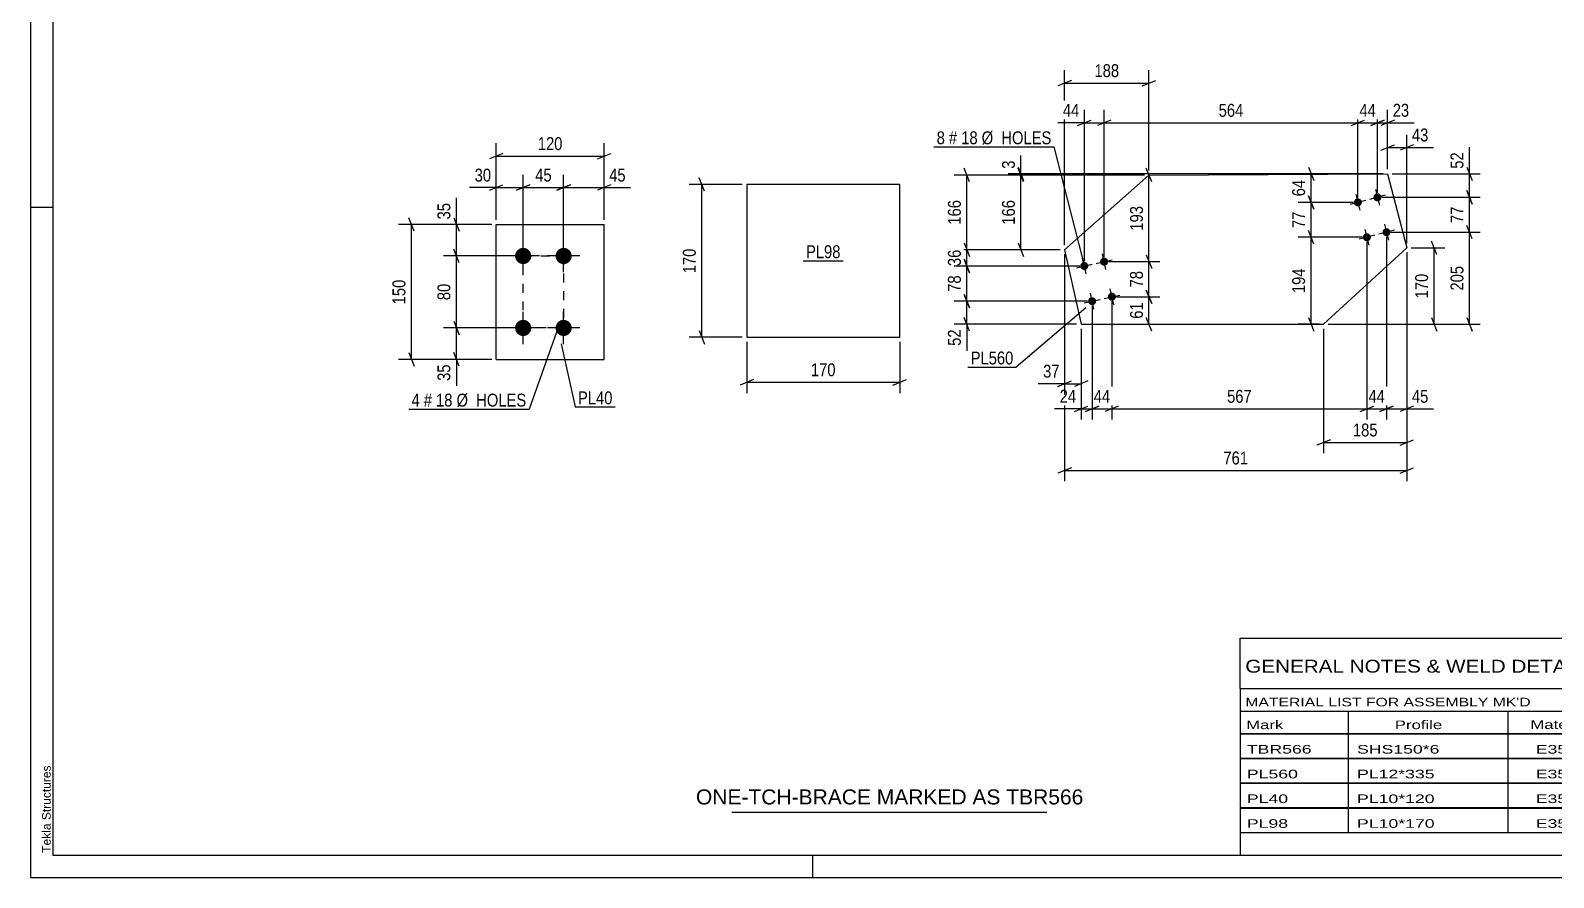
# Model space of a CAD drawing. Header units: millimetres. Extents: x 0 to 594, y 0 to 420.
# Drawn here: x 0 to 338.7, y 0 to 188.4 of the extents above; entities that cross this region are included whole.
import ezdxf

# ---------------------------------------------------------------- set-up
doc = ezdxf.new("R2010")
doc.units = ezdxf.units.MM
doc.linetypes.add('DXK_LINE_DOT2', pattern=[3.9198, 1.9599, -1.9599])
doc.styles.add('Arial', font='ARIAL.TTF', dxfattribs={"height": 0.2})
doc.styles.add('Arial Narrow', font='ARIALN.TTF', dxfattribs={"height": 0.2})

# ---------------------------------------------------------------- blocks, each defined once
blk = doc.blocks.new('Unknown-582663971-1129')
at = {"color": 5, "linetype": 'Continuous'}
for p, q in [((0, 420), (0, 0)), ((5, 415), (5, 5)), ((5, 149), (0, 149)), ((5, 5), (589, 5)), ((174, 0), (174, 5)), ((0, 0), (594, 0))]:
    blk.add_line(p, q, dxfattribs=at)
at = {"color": 174, "linetype": 'Continuous', "style": 'Arial'}
blk.add_text('Tekla Structures', height=1.9102, rotation=90, dxfattribs=at).set_placement((4.5, 5.5))
blk = doc.blocks.new('Part-582663971-4035 - 4034')
at = {"color": 2, "linetype": 'Continuous'}
for p, q in [((248.73, 156.21), (229.97, 139.61)), ((248.73, 156.21), (301.8, 156.48)), ((301.8, 156.48), (306.07, 140.03)), ((229.97, 139.61), (233.65, 123.01)), ((287.57, 123.01), (306.07, 140.03)), ((233.65, 123.01), (287.57, 123.01))]:
    blk.add_line(p, q, dxfattribs=at)
blk = doc.blocks.new('Bolt-582663971-4036 - 4034')
at = {"linetype": 'Continuous'}
for points in [[(234.16, 136.85, -1), (234.55, 135.1, -1)], [(238.56, 137.83, -1), (238.95, 136.07, -1)], [(235.9, 129.04, -1), (236.29, 127.29, -1)], [(240.29, 130.02, -1), (240.68, 128.26, -1)]]:
    blk.add_hatch(color=1, dxfattribs=at).paths.add_polyline_path(points)
at = {"color": 1, "linetype": 'Continuous'}
for p, q in [((232.6, 135.59), (236.12, 136.37)), ((234.75, 134.22), (233.97, 137.73)), ((237, 136.56), (240.51, 137.34)), ((239.14, 135.19), (238.36, 138.71)), ((236.48, 126.41), (235.7, 129.92)), ((238.73, 128.75), (242.24, 129.53)), ((240.88, 127.38), (240.1, 130.9)), ((234.34, 127.78), (237.85, 128.56))]:
    blk.add_line(p, q, dxfattribs=at)
blk = doc.blocks.new('Bolt-582663971-4037 - 4034')
at = {"linetype": 'Continuous'}
for points in [[(295.41, 149.25, -1), (294.96, 150.99, -1)], [(299.77, 150.38, -1), (299.32, 152.12, -1)], [(297.42, 141.5, -1), (296.97, 143.24, -1)], [(301.78, 142.63, -1), (301.33, 144.37, -1)]]:
    blk.add_hatch(color=1, dxfattribs=at).paths.add_polyline_path(points)
at = {"color": 1, "linetype": 'Continuous'}
for p, q in [((299.09, 152.99), (300, 149.51)), ((296.93, 150.57), (293.45, 149.66)), ((294.74, 151.86), (295.64, 148.37)), ((301.29, 151.7), (297.8, 150.8)), ((298.94, 142.83), (295.46, 141.92)), ((296.75, 144.12), (297.65, 140.63)), ((303.3, 143.96), (299.81, 143.05)), ((301.1, 145.25), (302.01, 141.76))]:
    blk.add_line(p, q, dxfattribs=at)
blk = doc.blocks.new('Part-582663971-1555 - 1539')
at = {"color": 2, "linetype": 'Continuous'}
for p, q in [((103.57, 115.21), (103.57, 145.21)), ((103.57, 145.21), (127.57, 145.21)), ((127.57, 115.21), (127.57, 145.21)), ((103.57, 115.21), (127.57, 115.21)), ((103.57, 115.2), (127.57, 115.2))]:
    blk.add_line(p, q, dxfattribs=at)
at = {"color": 7, "linetype": 'DXK_LINE_DOT2'}
for p, q in [((103.57, 145.2), (127.57, 145.2)), ((103.57, 115.21), (103.57, 115.2)), ((103.57, 115.2), (103.57, 115.21)), ((127.57, 115.21), (127.57, 115.2)), ((127.57, 115.2), (127.57, 115.21))]:
    blk.add_line(p, q, dxfattribs=at)
blk = doc.blocks.new('Bolt-582663971-1560 - 1539')
at = {"linetype": 'Continuous'}
for points in [[(109.57, 136.41), (109.19, 136.45), (108.83, 136.56), (108.51, 136.75), (108.23, 137), (108.01, 137.31), (107.85, 137.65), (107.78, 138.02), (107.78, 138.39), (107.85, 138.76), (108.01, 139.11), (108.23, 139.41), (108.51, 139.66), (108.83, 139.85), (109.19, 139.97), (109.57, 140.01), (109.94, 139.97), (110.3, 139.85), (110.62, 139.66), (110.9, 139.41), (111.12, 139.11), (111.28, 138.76), (111.36, 138.39), (111.36, 138.02), (111.28, 137.65), (111.12, 137.31), (110.9, 137), (110.62, 136.75), (110.3, 136.56), (109.94, 136.45)], [(118.57, 136.41), (118.19, 136.45), (117.83, 136.56), (117.51, 136.75), (117.23, 137), (117.01, 137.31), (116.85, 137.65), (116.78, 138.02), (116.78, 138.39), (116.85, 138.76), (117.01, 139.11), (117.23, 139.41), (117.51, 139.66), (117.83, 139.85), (118.19, 139.97), (118.57, 140.01), (118.94, 139.97), (119.3, 139.85), (119.62, 139.66), (119.9, 139.41), (120.12, 139.11), (120.28, 138.76), (120.36, 138.39), (120.36, 138.02), (120.28, 137.65), (120.12, 137.31), (119.9, 137), (119.62, 136.75), (119.3, 136.56), (118.94, 136.45)], [(109.57, 120.41), (109.19, 120.45), (108.83, 120.56), (108.51, 120.75), (108.23, 121), (108.01, 121.31), (107.85, 121.65), (107.78, 122.02), (107.78, 122.39), (107.85, 122.76), (108.01, 123.11), (108.23, 123.41), (108.51, 123.66), (108.83, 123.85), (109.19, 123.97), (109.57, 124.01), (109.94, 123.97), (110.3, 123.85), (110.62, 123.66), (110.9, 123.41), (111.12, 123.11), (111.28, 122.76), (111.36, 122.39), (111.36, 122.02), (111.28, 121.65), (111.12, 121.31), (110.9, 121), (110.62, 120.75), (110.3, 120.56), (109.94, 120.45)], [(118.57, 120.41), (118.19, 120.45), (117.83, 120.56), (117.51, 120.75), (117.23, 121), (117.01, 121.31), (116.85, 121.65), (116.78, 122.02), (116.78, 122.39), (116.85, 122.76), (117.01, 123.11), (117.23, 123.41), (117.51, 123.66), (117.83, 123.85), (118.19, 123.97), (118.57, 124.01), (118.94, 123.97), (119.3, 123.85), (119.62, 123.66), (119.9, 123.41), (120.12, 123.11), (120.28, 122.76), (120.36, 122.39), (120.36, 122.02), (120.28, 121.65), (120.12, 121.31), (119.9, 121), (119.62, 120.75), (119.3, 120.56), (118.94, 120.45)]]:
    blk.add_hatch(color=1, dxfattribs=at).paths.add_polyline_path(points)
at = {"color": 1, "linetype": 'Continuous'}
for p, q in [((109.57, 134.61), (109.57, 141.81)), ((118.57, 134.61), (118.57, 141.81)), ((113.17, 138.21), (105.97, 138.21)), ((122.17, 138.21), (114.97, 138.21)), ((109.57, 118.61), (109.57, 125.81)), ((118.57, 118.61), (118.57, 125.81)), ((113.17, 122.21), (105.97, 122.21)), ((122.17, 122.21), (114.97, 122.21))]:
    blk.add_line(p, q, dxfattribs=at)
blk = doc.blocks.new('Part-582663971-4046 - 4045')
at = {"color": 2, "linetype": 'Continuous'}
for p, q in [((193.3, 154.12), (159.3, 154.12)), ((159.3, 154.12), (159.3, 120.12)), ((193.3, 120.12), (193.3, 154.12)), ((159.3, 120.12), (193.3, 120.12))]:
    blk.add_line(p, q, dxfattribs=at)
blk = doc.blocks.new('Rectangle-582663971-1669 - 1539')
at = {"color": 1, "linetype": 'DXK_LINE_DOT2'}
blk.add_lwpolyline([(109.57, 138.21), (118.57, 138.21), (118.57, 122.21), (109.57, 122.21), (109.57, 138.21)], close=True, dxfattribs=at)
blk = doc.blocks.new('StraightDimension-582663971-4524 - 4034')
at = {"color": 7, "linetype": 'Continuous'}
for p, q in [((300.8, 156.48), (217.41, 156.48)), ((247.73, 156.21), (217.41, 156.21)), ((219.66, 157.98), (220.86, 154.98)), ((220.86, 154.71), (219.66, 157.71)), ((220.26, 156.21), (220.26, 156.48))]:
    blk.add_line(p, q, dxfattribs=at)
at = {"color": 0}
blk.add_wipeout([(219.51, 160.04), (215.31, 160.04), (215.31, 157.01), (219.51, 157.01)], dxfattribs=at)
at = {"color": 7, "linetype": 'Continuous'}
blk.add_line((220.26, 156.48), (220.26, 160.56), dxfattribs=at)
blk.add_line((220.26, 156.48), (220.26, 160.56), dxfattribs=at)
at = {"color": 3, "style": 'Arial Narrow'}
blk.add_text('3', height=2.86, rotation=90.0002, dxfattribs=at).set_placement((218.91, 157.61))
blk = doc.blocks.new('StraightDimension-582663971-4688 - 4034')
at = {"color": 7, "linetype": 'Continuous'}
for p, q in [((299.54, 152.25), (299.54, 170.67)), ((301.8, 157.48), (301.8, 170.67)), ((298.04, 167.22), (301.04, 168.42)), ((299.54, 167.82), (301.8, 167.82)), ((303.3, 168.42), (300.3, 167.22))]:
    blk.add_line(p, q, dxfattribs=at)
at = {"color": 0}
blk.add_wipeout([(307.18, 168.57), (307.18, 172.77), (302.33, 172.77), (302.33, 168.57)], dxfattribs=at)
at = {"color": 7, "linetype": 'Continuous'}
blk.add_line((301.8, 167.82), (307.71, 167.82), dxfattribs=at)
blk.add_line((301.8, 167.82), (307.71, 167.82), dxfattribs=at)
at = {"color": 3, "style": 'Arial Narrow'}
blk.add_text('23', height=2.863, dxfattribs=at).set_placement((302.93, 169.17))
blk = doc.blocks.new('StraightDimension-582663971-4068 - 4034')
at = {"color": 7, "linetype": 'Continuous'}
for p, q in [((306.07, 139.03), (306.07, 94.33)), ((287.57, 122.01), (287.57, 94.33)), ((289.07, 97.33), (286.07, 96.13)), ((287.57, 96.73), (306.07, 96.73)), ((304.57, 96.13), (307.57, 97.33))]:
    blk.add_line(p, q, dxfattribs=at)
at = {"color": 0}
blk.add_wipeout([(300.16, 97.48), (300.16, 101.68), (293.48, 101.68), (293.48, 97.48)], dxfattribs=at)
at = {"color": 3, "style": 'Arial Narrow'}
blk.add_text('185', height=2.863, dxfattribs=at).set_placement((294.08, 98.08))
blk = doc.blocks.new('StraightDimension-582663971-4690 - 4034')
at = {"color": 7, "linetype": 'Continuous'}
for p, q in [((238.75, 137.95), (238.75, 170.67)), ((295.19, 151.12), (295.19, 170.67)), ((240.25, 168.42), (237.25, 167.22)), ((238.75, 167.82), (295.19, 167.82)), ((293.69, 167.22), (296.69, 168.42))]:
    blk.add_line(p, q, dxfattribs=at)
at = {"color": 0}
blk.add_wipeout([(270.31, 168.57), (270.31, 172.77), (263.63, 172.77), (263.63, 168.57)], dxfattribs=at)
at = {"color": 3, "style": 'Arial Narrow'}
blk.add_text('564', height=2.863, dxfattribs=at).set_placement((264.23, 169.17))
blk = doc.blocks.new('StraightDimension-582663971-4626 - 4034')
at = {"color": 7, "linetype": 'Continuous'}
for p, q in [((300.8, 156.48), (281.94, 156.48)), ((284.19, 157.98), (285.39, 154.98)), ((284.79, 150.12), (284.79, 156.48)), ((294.19, 150.12), (281.94, 150.12)), ((285.39, 148.62), (284.19, 151.62))]:
    blk.add_line(p, q, dxfattribs=at)
at = {"color": 0}
blk.add_wipeout([(284.04, 155.73), (279.84, 155.73), (279.84, 150.87), (284.04, 150.87)], dxfattribs=at)
at = {"color": 3, "style": 'Arial Narrow'}
blk.add_text('64', height=2.863, rotation=90.0002, dxfattribs=at).set_placement((283.44, 151.47))
blk = doc.blocks.new('StraightDimension-582663971-4567 - 4034')
at = {"color": 7, "linetype": 'Continuous'}
for p, q in [((239.75, 136.95), (251.13, 136.95)), ((248.13, 138.45), (249.33, 135.45)), ((248.73, 129.14), (248.73, 136.95)), ((241.49, 129.14), (251.13, 129.14)), ((249.33, 127.64), (248.13, 130.64))]:
    blk.add_line(p, q, dxfattribs=at)
at = {"color": 0}
blk.add_wipeout([(247.98, 135.47), (243.78, 135.47), (243.78, 130.62), (247.98, 130.62)], dxfattribs=at)
at = {"color": 3, "style": 'Arial Narrow'}
blk.add_text('78', height=2.863, rotation=90.0002, dxfattribs=at).set_placement((247.38, 131.22))
blk = doc.blocks.new('StraightDimension-582663971-4168 - 4034')
at = {"color": 7, "linetype": 'Continuous'}
for p, q in [((306.07, 139.03), (306.07, 88.11)), ((229.97, 138.61), (229.97, 88.11)), ((231.47, 91.11), (228.47, 89.91)), ((229.97, 90.51), (306.07, 90.51)), ((304.57, 89.91), (307.57, 91.11))]:
    blk.add_line(p, q, dxfattribs=at)
at = {"color": 0}
blk.add_wipeout([(271.36, 91.26), (271.36, 95.46), (264.68, 95.46), (264.68, 91.26)], dxfattribs=at)
at = {"color": 3, "style": 'Arial Narrow'}
blk.add_text('761', height=2.863, dxfattribs=at).set_placement((265.28, 91.86))
blk = doc.blocks.new('StraightDimension-582663971-4080 - 4034')
at = {"color": 7, "linetype": 'Continuous'}
for p, q in [((231.47, 177.24), (228.47, 176.04)), ((229.97, 140.61), (229.97, 179.49)), ((229.97, 176.64), (248.73, 176.64)), ((247.23, 176.04), (250.23, 177.24)), ((248.73, 157.21), (248.73, 179.49))]:
    blk.add_line(p, q, dxfattribs=at)
at = {"color": 0}
blk.add_wipeout([(242.69, 177.39), (242.69, 181.59), (236.01, 181.59), (236.01, 177.39)], dxfattribs=at)
at = {"color": 3, "style": 'Arial Narrow'}
blk.add_text('188', height=2.863, dxfattribs=at).set_placement((236.61, 177.99))
blk = doc.blocks.new('StraightDimension-582663971-4525 - 4034')
at = {"color": 7, "linetype": 'Continuous'}
for p, q in [((247.73, 156.21), (217.41, 156.21)), ((220.86, 154.71), (219.66, 157.71)), ((220.26, 139.61), (220.26, 156.21)), ((228.97, 139.61), (217.41, 139.61)), ((219.66, 141.11), (220.86, 138.11))]:
    blk.add_line(p, q, dxfattribs=at)
at = {"color": 0}
blk.add_wipeout([(219.51, 151.25), (215.31, 151.25), (215.31, 144.57), (219.51, 144.57)], dxfattribs=at)
at = {"color": 3, "style": 'Arial Narrow'}
blk.add_text('166', height=2.863, rotation=90.0002, dxfattribs=at).set_placement((218.91, 145.17))
blk = doc.blocks.new('StraightDimension-582663971-4539 - 4034')
at = {"color": 7, "linetype": 'Continuous'}
for p, q in [((247.73, 156.21), (205.39, 156.21)), ((208.84, 154.71), (207.64, 157.71)), ((208.24, 139.61), (208.24, 156.21)), ((228.97, 139.61), (205.39, 139.61)), ((207.64, 141.11), (208.84, 138.11))]:
    blk.add_line(p, q, dxfattribs=at)
at = {"color": 0}
blk.add_wipeout([(207.49, 151.25), (203.29, 151.25), (203.29, 144.57), (207.49, 144.57)], dxfattribs=at)
at = {"color": 3, "style": 'Arial Narrow'}
blk.add_text('166', height=2.863, rotation=90.0002, dxfattribs=at).set_placement((206.89, 145.17))
blk = doc.blocks.new('StraightDimension-582663971-4540 - 4034')
at = {"color": 7, "linetype": 'Continuous'}
for p, q in [((228.97, 139.61), (205.39, 139.61)), ((207.64, 141.11), (208.84, 138.11)), ((208.24, 135.98), (208.24, 139.61)), ((233.36, 135.98), (205.39, 135.98)), ((208.84, 134.48), (207.64, 137.48))]:
    blk.add_line(p, q, dxfattribs=at)
at = {"color": 0}
blk.add_wipeout([(207.49, 140.22), (203.29, 140.22), (203.29, 135.36), (207.49, 135.36)], dxfattribs=at)
at = {"color": 3, "style": 'Arial Narrow'}
blk.add_text('36', height=2.863, rotation=90.0002, dxfattribs=at).set_placement((206.89, 135.96))
blk = doc.blocks.new('StraightDimension-582663971-4541 - 4034')
at = {"color": 7, "linetype": 'Continuous'}
for p, q in [((233.36, 135.98), (205.39, 135.98)), ((207.64, 137.48), (208.84, 134.48)), ((208.24, 128.17), (208.24, 135.98)), ((208.84, 126.67), (207.64, 129.67)), ((235.09, 128.17), (205.39, 128.17))]:
    blk.add_line(p, q, dxfattribs=at)
at = {"color": 0}
blk.add_wipeout([(207.49, 134.5), (203.29, 134.5), (203.29, 129.64), (207.49, 129.64)], dxfattribs=at)
at = {"color": 3, "style": 'Arial Narrow'}
blk.add_text('78', height=2.863, rotation=90.0002, dxfattribs=at).set_placement((206.89, 130.24))
blk = doc.blocks.new('StraightDimension-582663971-4542 - 4034')
at = {"color": 7, "linetype": 'Continuous'}
for p, q in [((207.64, 129.67), (208.84, 126.67)), ((235.09, 128.17), (205.39, 128.17)), ((208.24, 123.01), (208.24, 128.17)), ((232.65, 123.01), (205.39, 123.01)), ((208.84, 121.51), (207.64, 124.51))]:
    blk.add_line(p, q, dxfattribs=at)
at = {"color": 0}
blk.add_wipeout([(207.49, 122.49), (203.29, 122.49), (203.29, 117.63), (207.49, 117.63)], dxfattribs=at)
at = {"color": 7, "linetype": 'Continuous'}
blk.add_line((208.24, 123.01), (208.24, 117.11), dxfattribs=at)
blk.add_line((208.24, 123.01), (208.24, 117.11), dxfattribs=at)
at = {"color": 3, "style": 'Arial Narrow'}
blk.add_text('52', height=2.863, rotation=90.0002, dxfattribs=at).set_placement((206.89, 118.23))
blk = doc.blocks.new('StraightDimension-582663971-4566 - 4034')
at = {"color": 7, "linetype": 'Continuous'}
for p, q in [((249.33, 154.71), (248.13, 157.71)), ((248.73, 136.95), (248.73, 156.21)), ((248.73, 156.21), (248.73, 156.21)), ((239.75, 136.95), (251.13, 136.95)), ((248.13, 138.45), (249.33, 135.45))]:
    blk.add_line(p, q, dxfattribs=at)
at = {"color": 0}
blk.add_wipeout([(247.98, 149.92), (243.78, 149.92), (243.78, 143.24), (247.98, 143.24)], dxfattribs=at)
at = {"color": 3, "style": 'Arial Narrow'}
blk.add_text('193', height=2.863, rotation=90.0002, dxfattribs=at).set_placement((247.38, 143.84))
blk = doc.blocks.new('StraightDimension-582663971-4568 - 4034')
at = {"color": 7, "linetype": 'Continuous'}
for p, q in [((241.49, 129.14), (251.13, 129.14)), ((248.13, 130.64), (249.33, 127.64)), ((248.73, 123.01), (248.73, 129.14)), ((234.65, 123.01), (251.13, 123.01)), ((249.33, 121.51), (248.13, 124.51))]:
    blk.add_line(p, q, dxfattribs=at)
at = {"color": 0}
blk.add_wipeout([(247.98, 128.51), (243.78, 128.51), (243.78, 123.65), (247.98, 123.65)], dxfattribs=at)
at = {"color": 3, "style": 'Arial Narrow'}
blk.add_text('61', height=2.863, rotation=90.0002, dxfattribs=at).set_placement((247.38, 124.25))
blk = doc.blocks.new('StraightDimension-582663971-4595 - 4034')
at = {"color": 7, "linetype": 'Continuous'}
for p, q in [((302.8, 156.48), (322.4, 156.48)), ((319.4, 157.98), (320.6, 154.98)), ((320, 151.25), (320, 156.48)), ((320.6, 149.75), (319.4, 152.75)), ((300.54, 151.25), (322.4, 151.25))]:
    blk.add_line(p, q, dxfattribs=at)
at = {"color": 0}
blk.add_wipeout([(319.25, 161.86), (315.05, 161.86), (315.05, 157.01), (319.25, 157.01)], dxfattribs=at)
at = {"color": 7, "linetype": 'Continuous'}
blk.add_line((320, 156.48), (320, 162.39), dxfattribs=at)
blk.add_line((320, 156.48), (320, 162.39), dxfattribs=at)
at = {"color": 3, "style": 'Arial Narrow'}
blk.add_text('52', height=2.863, rotation=90.0002, dxfattribs=at).set_placement((318.65, 157.61))
blk = doc.blocks.new('StraightDimension-582663971-4596 - 4034')
at = {"color": 7, "linetype": 'Continuous'}
for p, q in [((319.4, 152.75), (320.6, 149.75)), ((300.54, 151.25), (322.4, 151.25)), ((320, 143.5), (320, 151.25)), ((302.55, 143.5), (322.4, 143.5)), ((320.6, 142), (319.4, 145))]:
    blk.add_line(p, q, dxfattribs=at)
at = {"color": 0}
blk.add_wipeout([(319.25, 149.8), (315.05, 149.8), (315.05, 144.95), (319.25, 144.95)], dxfattribs=at)
at = {"color": 3, "style": 'Arial Narrow'}
blk.add_text('77', height=2.863, rotation=90.0002, dxfattribs=at).set_placement((318.65, 145.55))
blk = doc.blocks.new('StraightDimension-582663971-4597 - 4034')
at = {"color": 7, "linetype": 'Continuous'}
for p, q in [((302.55, 143.5), (322.4, 143.5)), ((320.6, 142), (319.4, 145)), ((320, 123.01), (320, 143.5)), ((288.57, 123.01), (322.4, 123.01)), ((319.4, 124.51), (320.6, 121.51))]:
    blk.add_line(p, q, dxfattribs=at)
at = {"color": 0}
blk.add_wipeout([(319.25, 136.6), (315.05, 136.6), (315.05, 129.92), (319.25, 129.92)], dxfattribs=at)
at = {"color": 3, "style": 'Arial Narrow'}
blk.add_text('205', height=2.863, rotation=90.0002, dxfattribs=at).set_placement((318.65, 130.52))
blk = doc.blocks.new('StraightDimension-582663971-4691 - 4034')
at = {"color": 7, "linetype": 'Continuous'}
for p, q in [((234.36, 136.98), (234.36, 170.67)), ((238.75, 137.95), (238.75, 170.67)), ((232.86, 167.22), (235.86, 168.42)), ((234.36, 167.82), (238.75, 167.82)), ((240.25, 168.42), (237.25, 167.22))]:
    blk.add_line(p, q, dxfattribs=at)
at = {"color": 0}
blk.add_wipeout([(233.83, 168.57), (233.83, 172.77), (228.98, 172.77), (228.98, 168.57)], dxfattribs=at)
at = {"color": 7, "linetype": 'Continuous'}
blk.add_line((234.36, 167.82), (228.45, 167.82), dxfattribs=at)
blk.add_line((234.36, 167.82), (228.45, 167.82), dxfattribs=at)
at = {"color": 3, "style": 'Arial Narrow'}
blk.add_text('44', height=2.863, dxfattribs=at).set_placement((229.58, 169.17))
blk = doc.blocks.new('StraightDimension-582663971-4627 - 4034')
at = {"color": 7, "linetype": 'Continuous'}
for p, q in [((294.19, 150.12), (281.94, 150.12)), ((284.19, 151.62), (285.39, 148.62)), ((284.79, 142.37), (284.79, 150.12)), ((296.2, 142.37), (281.94, 142.37)), ((285.39, 140.87), (284.19, 143.87))]:
    blk.add_line(p, q, dxfattribs=at)
at = {"color": 0}
blk.add_wipeout([(284.04, 148.67), (279.84, 148.67), (279.84, 143.82), (284.04, 143.82)], dxfattribs=at)
at = {"color": 3, "style": 'Arial Narrow'}
blk.add_text('77', height=2.863, rotation=90.0002, dxfattribs=at).set_placement((283.44, 144.42))
blk = doc.blocks.new('StraightDimension-582663971-4628 - 4034')
at = {"color": 7, "linetype": 'Continuous'}
for p, q in [((296.2, 142.37), (281.94, 142.37)), ((285.39, 140.87), (284.19, 143.87)), ((284.79, 123.01), (284.79, 142.37)), ((286.57, 123.01), (281.94, 123.01)), ((284.19, 124.51), (285.39, 121.51))]:
    blk.add_line(p, q, dxfattribs=at)
at = {"color": 0}
blk.add_wipeout([(284.04, 136.04), (279.84, 136.04), (279.84, 129.35), (284.04, 129.35)], dxfattribs=at)
at = {"color": 3, "style": 'Arial Narrow'}
blk.add_text('194', height=2.863, rotation=90.0002, dxfattribs=at).set_placement((283.44, 129.95))
blk = doc.blocks.new('StraightDimension-582663971-4689 - 4034')
at = {"color": 7, "linetype": 'Continuous'}
for p, q in [((295.19, 151.12), (295.19, 170.67)), ((299.54, 152.25), (299.54, 170.67)), ((293.69, 167.22), (296.69, 168.42)), ((295.19, 167.82), (299.54, 167.82)), ((301.04, 168.42), (298.04, 167.22))]:
    blk.add_line(p, q, dxfattribs=at)
at = {"color": 0}
blk.add_wipeout([(299.79, 168.57), (299.79, 172.77), (294.94, 172.77), (294.94, 168.57)], dxfattribs=at)
at = {"color": 3, "style": 'Arial Narrow'}
blk.add_text('44', height=2.863, dxfattribs=at).set_placement((295.54, 169.17))
blk = doc.blocks.new('StraightDimension-582663971-4729 - 4034')
at = {"color": 7, "linetype": 'Continuous'}
for p, q in [((300.3, 161.73), (303.3, 162.93)), ((301.8, 157.48), (301.8, 165.18)), ((307.57, 162.93), (304.57, 161.73)), ((306.07, 141.03), (306.07, 165.18)), ((301.8, 162.33), (306.07, 162.33))]:
    blk.add_line(p, q, dxfattribs=at)
at = {"color": 0}
blk.add_wipeout([(311.45, 163.08), (311.45, 167.28), (306.6, 167.28), (306.6, 163.08)], dxfattribs=at)
at = {"color": 7, "linetype": 'Continuous'}
blk.add_line((306.07, 162.33), (311.98, 162.33), dxfattribs=at)
blk.add_line((306.07, 162.33), (311.98, 162.33), dxfattribs=at)
at = {"color": 3, "style": 'Arial Narrow'}
blk.add_text('43', height=2.863, dxfattribs=at).set_placement((307.2, 163.68))
blk = doc.blocks.new('StraightDimension-582663971-4740 - 4034')
at = {"color": 7, "linetype": 'Continuous'}
for p, q in [((307.07, 140.03), (314.54, 140.03)), ((312.74, 138.53), (311.54, 141.53)), ((312.14, 123.01), (312.14, 140.03)), ((288.57, 123.01), (314.54, 123.01)), ((311.54, 124.51), (312.74, 121.51))]:
    blk.add_line(p, q, dxfattribs=at)
at = {"color": 0}
blk.add_wipeout([(311.39, 134.86), (307.19, 134.86), (307.19, 128.18), (311.39, 128.18)], dxfattribs=at)
at = {"color": 3, "style": 'Arial Narrow'}
blk.add_text('170', height=2.863, rotation=90.0002, dxfattribs=at).set_placement((310.79, 128.78))
blk = doc.blocks.new('StraightDimension-582663971-4823 - 4034')
at = {"color": 7, "linetype": 'Continuous'}
for p, q in [((301.55, 142.5), (301.55, 101.83)), ((306.07, 139.03), (306.07, 101.83)), ((300.05, 103.63), (303.05, 104.83)), ((301.55, 104.23), (306.07, 104.23)), ((307.57, 104.83), (304.57, 103.63))]:
    blk.add_line(p, q, dxfattribs=at)
at = {"color": 0}
blk.add_wipeout([(311.45, 104.98), (311.45, 109.18), (306.6, 109.18), (306.6, 104.98)], dxfattribs=at)
at = {"color": 7, "linetype": 'Continuous'}
blk.add_line((306.07, 104.23), (311.98, 104.23), dxfattribs=at)
blk.add_line((306.07, 104.23), (311.98, 104.23), dxfattribs=at)
at = {"color": 3, "style": 'Arial Narrow'}
blk.add_text('45', height=2.863, dxfattribs=at).set_placement((307.2, 105.58))
blk = doc.blocks.new('StraightDimension-582663971-4824 - 4034')
at = {"color": 7, "linetype": 'Continuous'}
for p, q in [((301.55, 142.5), (301.55, 101.83)), ((297.2, 141.37), (297.2, 101.83)), ((295.7, 103.63), (298.7, 104.83)), ((297.2, 104.23), (301.55, 104.23)), ((303.05, 104.83), (300.05, 103.63))]:
    blk.add_line(p, q, dxfattribs=at)
at = {"color": 0}
blk.add_wipeout([(301.8, 104.98), (301.8, 109.18), (296.95, 109.18), (296.95, 104.98)], dxfattribs=at)
at = {"color": 3, "style": 'Arial Narrow'}
blk.add_text('44', height=2.863, dxfattribs=at).set_placement((297.55, 105.58))
blk = doc.blocks.new('StraightDimension-582663971-4825 - 4034')
at = {"color": 7, "linetype": 'Continuous'}
for p, q in [((297.2, 141.37), (297.2, 101.83)), ((240.49, 128.14), (240.49, 101.83)), ((241.99, 104.83), (238.99, 103.63)), ((240.49, 104.23), (297.2, 104.23)), ((295.7, 103.63), (298.7, 104.83))]:
    blk.add_line(p, q, dxfattribs=at)
at = {"color": 0}
blk.add_wipeout([(272.18, 104.98), (272.18, 109.18), (265.5, 109.18), (265.5, 104.98)], dxfattribs=at)
at = {"color": 3, "style": 'Arial Narrow'}
blk.add_text('567', height=2.863, dxfattribs=at).set_placement((266.1, 105.58))
blk = doc.blocks.new('StraightDimension-582663971-4826 - 4034')
at = {"color": 7, "linetype": 'Continuous'}
for p, q in [((236.09, 127.17), (236.09, 101.83)), ((240.49, 128.14), (240.49, 101.83)), ((234.59, 103.63), (237.59, 104.83)), ((236.09, 104.23), (240.49, 104.23)), ((241.99, 104.83), (238.99, 103.63))]:
    blk.add_line(p, q, dxfattribs=at)
at = {"color": 0}
blk.add_wipeout([(240.72, 104.98), (240.72, 109.18), (235.86, 109.18), (235.86, 104.98)], dxfattribs=at)
at = {"color": 3, "style": 'Arial Narrow'}
blk.add_text('44', height=2.863, dxfattribs=at).set_placement((236.46, 105.58))
blk = doc.blocks.new('StraightDimension-582663971-4827 - 4034')
at = {"color": 7, "linetype": 'Continuous'}
for p, q in [((236.09, 127.17), (236.09, 101.83)), ((233.65, 122.01), (233.65, 101.83)), ((232.15, 103.63), (235.15, 104.83)), ((233.65, 104.23), (236.09, 104.23)), ((237.59, 104.83), (234.59, 103.63))]:
    blk.add_line(p, q, dxfattribs=at)
at = {"color": 0}
blk.add_wipeout([(233.13, 104.98), (233.13, 109.18), (228.27, 109.18), (228.27, 104.98)], dxfattribs=at)
at = {"color": 7, "linetype": 'Continuous'}
blk.add_line((233.65, 104.23), (227.75, 104.23), dxfattribs=at)
blk.add_line((233.65, 104.23), (227.75, 104.23), dxfattribs=at)
at = {"color": 3, "style": 'Arial Narrow'}
blk.add_text('24', height=2.863, dxfattribs=at).set_placement((228.87, 105.58))
blk = doc.blocks.new('StraightDimension-582663971-4875 - 4034')
at = {"color": 7, "linetype": 'Continuous'}
for p, q in [((229.97, 138.61), (229.97, 107.41)), ((233.65, 122.01), (233.65, 107.41)), ((228.47, 109.21), (231.47, 110.41)), ((229.97, 109.81), (233.65, 109.81)), ((235.15, 110.41), (232.15, 109.21))]:
    blk.add_line(p, q, dxfattribs=at)
at = {"color": 0}
blk.add_wipeout([(229.44, 110.56), (229.44, 114.76), (224.59, 114.76), (224.59, 110.56)], dxfattribs=at)
at = {"color": 7, "linetype": 'Continuous'}
blk.add_line((229.97, 109.81), (224.06, 109.81), dxfattribs=at)
blk.add_line((229.97, 109.81), (224.06, 109.81), dxfattribs=at)
at = {"color": 3, "style": 'Arial Narrow'}
blk.add_text('37', height=2.863, dxfattribs=at).set_placement((225.19, 111.16))
blk = doc.blocks.new('StraightDimension-582663971-1579 - 1539')
at = {"color": 7, "linetype": 'Continuous'}
for p, q in [((103.57, 146.21), (103.57, 156.26)), ((109.57, 139.21), (109.57, 156.26)), ((102.07, 152.81), (105.07, 154.01)), ((103.57, 153.41), (109.57, 153.41)), ((111.07, 154.01), (108.07, 152.81))]:
    blk.add_line(p, q, dxfattribs=at)
at = {"color": 0}
blk.add_wipeout([(103.04, 154.16), (103.04, 158.36), (98.18, 158.36), (98.18, 154.16)], dxfattribs=at)
at = {"color": 7, "linetype": 'Continuous'}
blk.add_line((103.57, 153.41), (97.66, 153.41), dxfattribs=at)
blk.add_line((103.57, 153.41), (97.66, 153.41), dxfattribs=at)
at = {"color": 3, "style": 'Arial Narrow'}
blk.add_text('30', height=2.863, dxfattribs=at).set_placement((98.78, 154.76))
blk = doc.blocks.new('StraightDimension-582663971-1656 - 1539')
at = {"color": 7, "linetype": 'Continuous'}
for p, q in [((108.57, 122.21), (91.87, 122.21)), ((94.12, 123.71), (95.32, 120.71)), ((94.72, 115.21), (94.72, 122.21)), ((102.57, 115.21), (91.87, 115.21)), ((95.32, 113.71), (94.12, 116.71))]:
    blk.add_line(p, q, dxfattribs=at)
at = {"color": 0}
blk.add_wipeout([(93.97, 114.68), (89.77, 114.68), (89.77, 109.83), (93.97, 109.83)], dxfattribs=at)
at = {"color": 7, "linetype": 'Continuous'}
blk.add_line((94.72, 115.21), (94.72, 109.3), dxfattribs=at)
blk.add_line((94.72, 115.21), (94.72, 109.3), dxfattribs=at)
at = {"color": 3, "style": 'Arial Narrow'}
blk.add_text('35', height=2.863, rotation=90.0002, dxfattribs=at).set_placement((93.37, 110.43))
blk = doc.blocks.new('StraightDimension-582663971-1592 - 1539')
at = {"color": 7, "linetype": 'Continuous'}
for p, q in [((109.57, 139.21), (109.57, 156.26)), ((118.57, 139.21), (118.57, 156.26)), ((108.07, 152.81), (111.07, 154.01)), ((109.57, 153.41), (118.57, 153.41)), ((120.07, 154.01), (117.07, 152.81))]:
    blk.add_line(p, q, dxfattribs=at)
at = {"color": 0}
blk.add_wipeout([(116.49, 154.16), (116.49, 158.36), (111.64, 158.36), (111.64, 154.16)], dxfattribs=at)
at = {"color": 3, "style": 'Arial Narrow'}
blk.add_text('45', height=2.863, dxfattribs=at).set_placement((112.24, 154.76))
blk = doc.blocks.new('StraightDimension-582663971-1562 - 1539')
at = {"color": 7, "linetype": 'Continuous'}
for p, q in [((103.57, 146.21), (103.57, 163.26)), ((127.57, 146.21), (127.57, 163.26)), ((105.07, 161.01), (102.07, 159.81)), ((103.57, 160.41), (127.57, 160.41)), ((126.07, 159.81), (129.07, 161.01))]:
    blk.add_line(p, q, dxfattribs=at)
at = {"color": 0}
blk.add_wipeout([(118.91, 161.16), (118.91, 165.36), (112.22, 165.36), (112.22, 161.16)], dxfattribs=at)
at = {"color": 3, "style": 'Arial Narrow'}
blk.add_text('120', height=2.863, dxfattribs=at).set_placement((112.82, 161.76))
blk = doc.blocks.new('StraightDimension-582663971-1602 - 1539')
at = {"color": 7, "linetype": 'Continuous'}
for p, q in [((118.57, 139.21), (118.57, 156.26)), ((127.57, 146.21), (127.57, 156.26)), ((117.07, 152.81), (120.07, 154.01)), ((118.57, 153.41), (127.57, 153.41)), ((129.07, 154.01), (126.07, 152.81))]:
    blk.add_line(p, q, dxfattribs=at)
at = {"color": 0}
blk.add_wipeout([(132.95, 154.16), (132.95, 158.36), (128.09, 158.36), (128.09, 154.16)], dxfattribs=at)
at = {"color": 7, "linetype": 'Continuous'}
blk.add_line((127.57, 153.41), (133.47, 153.41), dxfattribs=at)
blk.add_line((127.57, 153.41), (133.47, 153.41), dxfattribs=at)
at = {"color": 3, "style": 'Arial Narrow'}
blk.add_text('45', height=2.863, dxfattribs=at).set_placement((128.69, 154.76))
blk = doc.blocks.new('StraightDimension-582663971-1616 - 1539')
at = {"color": 7, "linetype": 'Continuous'}
for p, q in [((85.32, 143.71), (84.12, 146.71)), ((102.57, 145.21), (81.87, 145.21)), ((84.72, 115.21), (84.72, 145.21)), ((102.57, 115.21), (81.87, 115.21)), ((84.12, 116.71), (85.32, 113.71))]:
    blk.add_line(p, q, dxfattribs=at)
at = {"color": 0}
blk.add_wipeout([(83.97, 133.55), (79.77, 133.55), (79.77, 126.86), (83.97, 126.86)], dxfattribs=at)
at = {"color": 3, "style": 'Arial Narrow'}
blk.add_text('150', height=2.863, rotation=90.0002, dxfattribs=at).set_placement((83.37, 127.46))
blk = doc.blocks.new('StraightDimension-582663971-1633 - 1539')
at = {"color": 7, "linetype": 'Continuous'}
for p, q in [((94.12, 146.71), (95.32, 143.71)), ((102.57, 145.21), (91.87, 145.21)), ((94.72, 138.21), (94.72, 145.21)), ((95.32, 136.71), (94.12, 139.71)), ((108.57, 138.21), (91.87, 138.21))]:
    blk.add_line(p, q, dxfattribs=at)
at = {"color": 0}
blk.add_wipeout([(93.97, 150.59), (89.77, 150.59), (89.77, 145.73), (93.97, 145.73)], dxfattribs=at)
at = {"color": 7, "linetype": 'Continuous'}
blk.add_line((94.72, 145.21), (94.72, 151.11), dxfattribs=at)
blk.add_line((94.72, 145.21), (94.72, 151.11), dxfattribs=at)
at = {"color": 3, "style": 'Arial Narrow'}
blk.add_text('35', height=2.863, rotation=90.0002, dxfattribs=at).set_placement((93.37, 146.33))
blk = doc.blocks.new('StraightDimension-582663971-1646 - 1539')
at = {"color": 7, "linetype": 'Continuous'}
for p, q in [((95.32, 136.71), (94.12, 139.71)), ((108.57, 138.21), (91.87, 138.21)), ((94.72, 122.21), (94.72, 138.21)), ((108.57, 122.21), (91.87, 122.21)), ((94.12, 123.71), (95.32, 120.71))]:
    blk.add_line(p, q, dxfattribs=at)
at = {"color": 0}
blk.add_wipeout([(93.97, 132.64), (89.77, 132.64), (89.77, 127.78), (93.97, 127.78)], dxfattribs=at)
at = {"color": 3, "style": 'Arial Narrow'}
blk.add_text('80', height=2.863, rotation=90.0002, dxfattribs=at).set_placement((93.37, 128.38))
blk = doc.blocks.new('StraightDimension-582663971-4176 - 4045')
at = {"color": 7, "linetype": 'Continuous'}
for p, q in [((158.3, 154.12), (146.45, 154.12)), ((149.9, 152.62), (148.7, 155.62)), ((149.3, 120.12), (149.3, 154.12)), ((158.3, 120.12), (146.45, 120.12)), ((148.7, 121.62), (149.9, 118.62))]:
    blk.add_line(p, q, dxfattribs=at)
at = {"color": 0}
blk.add_wipeout([(148.55, 140.46), (144.35, 140.46), (144.35, 133.77), (148.55, 133.77)], dxfattribs=at)
at = {"color": 3, "style": 'Arial Narrow'}
blk.add_text('170', height=2.863, rotation=90.0002, dxfattribs=at).set_placement((147.95, 134.37))
blk = doc.blocks.new('StraightDimension-582663971-4172 - 4045')
at = {"color": 7, "linetype": 'Continuous'}
for p, q in [((159.3, 119.12), (159.3, 107.72)), ((193.3, 119.12), (193.3, 107.72)), ((160.8, 110.72), (157.8, 109.52)), ((159.3, 110.12), (193.3, 110.12)), ((191.8, 109.52), (194.8, 110.72))]:
    blk.add_line(p, q, dxfattribs=at)
at = {"color": 0}
blk.add_wipeout([(179.64, 110.87), (179.64, 115.07), (172.95, 115.07), (172.95, 110.87)], dxfattribs=at)
at = {"color": 3, "style": 'Arial Narrow'}
blk.add_text('170', height=2.863, dxfattribs=at).set_placement((173.55, 111.47))
blk = doc.blocks.new('Unknown-582663971-5037')
at = {"color": 7, "linetype": 'Continuous'}
for p, q in [((269, 53.25), (429, 53.25)), ((269, 42), (269, 53.25)), ((429, 53.25), (429, 42)), ((269, 42), (429, 42)), ((269, 42), (269, 37)), ((429, 42), (429, 37)), ((269, 37), (429, 37)), ((269, 37), (269, 32)), ((293, 37), (293, 32)), ((328.5, 37), (328.5, 32)), ((354.5, 37), (354.5, 32)), ((367.5, 37), (367.5, 32)), ((385, 37), (385, 32)), ((407, 37), (407, 32)), ((429, 37), (429, 32)), ((269, 32), (429, 32)), ((269, 31.95), (269, 26.55)), ((269, 31.95), (429, 31.95)), ((293, 32), (293, 26.5)), ((328.5, 32), (328.5, 26.5)), ((354.5, 32), (354.5, 26.5)), ((367.5, 32), (367.5, 26.5)), ((385, 32), (385, 26.5)), ((407, 32), (407, 26.5)), ((429, 31.95), (429, 26.55)), ((269, 26.55), (429, 26.55)), ((269, 26.45), (269, 21.05)), ((269, 26.45), (429, 26.45)), ((293, 26.5), (293, 21)), ((328.5, 26.5), (328.5, 21)), ((354.5, 26.5), (354.5, 21)), ((367.5, 26.5), (367.5, 21)), ((385, 26.5), (385, 21)), ((407, 26.5), (407, 21)), ((429, 26.45), (429, 21.05)), ((269, 21.05), (429, 21.05)), ((269, 20.95), (269, 15.55)), ((269, 20.95), (429, 20.95)), ((293, 21), (293, 15.5)), ((328.5, 21), (328.5, 15.5)), ((354.5, 21), (354.5, 15.5)), ((367.5, 21), (367.5, 15.5)), ((385, 21), (385, 15.5)), ((407, 21), (407, 15.5)), ((429, 20.95), (429, 15.55)), ((269, 15.55), (429, 15.55)), ((269, 15.45), (269, 10.05)), ((269, 15.45), (429, 15.45)), ((293, 15.5), (293, 10)), ((328.5, 15.5), (328.5, 10)), ((354.5, 15.5), (354.5, 10)), ((367.5, 15.5), (367.5, 10)), ((385, 15.5), (385, 10)), ((407, 15.5), (407, 10)), ((429, 15.45), (429, 10.05)), ((269, 10.05), (429, 10.05)), ((269, 10), (429, 10)), ((269, 10), (269, 5)), ((385, 10), (385, 5)), ((407, 10), (407, 5)), ((429, 10), (429, 5)), ((269, 5), (429, 5))]:
    blk.add_line(p, q, dxfattribs=at)
at = {"color": 7, "style": 'Arial Narrow'}
for s, height, width, p in [('GENERAL NOTES & WELD DETAILS :', 2.8633, 1.4, (270.15, 45.56)), ('REFER TYP DRAWING TYP-01', 1.9089, 1.6, (353.7, 45.66)), ("MATERIAL LIST FOR ASSEMBLY MK'D", 1.9089, 1.6, (270.15, 38.06)), ('TBR566', 1.909, 1.794707, (361.59, 37.97)), ('1', 1.91, 1.794707, (391.08, 38.06)), ('No. Required', 1.9089, 1.6, (400.41, 38.06)), ('Mark', 1.909, 1.7, (270.34, 33)), ('Profile', 1.909, 1.7, (303.41, 33)), ('Material', 1.909, 1.7, (333.54, 33.06)), ('No.', 1.909, 1.7, (358.5, 33.06)), ('Length', 1.909, 1.7, (369, 33.06)), ('Area', 1.909, 1.7, (391.5, 33.06)), ('Weight', 1.909, 1.7, (411, 33.06))]:
    blk.add_text(s, height=height, dxfattribs=dict(at, width=width)).set_placement(p)
at = {"color": 7, "linetype": 'Continuous', "style": 'Arial Narrow'}
for s, height, width, p in [('TBR566', 1.909, 1.794707, (270.5, 27.56)), ('SHS150*6', 1.909, 1.794707, (295, 27.56)), ('E350', 1.909, 1.794707, (334.74, 27.56)), ('1', 1.91, 1.794707, (358.86, 27.56)), ('6066', 1.909, 1.794707, (371.58, 27.56)), ('3.6', 1.909, 1.794707, (395.32, 27.56)), ('163.8', 1.909, 1.794707, (411.96, 27.56)), ('PL560', 1.909, 1.794707, (270.5, 22.06)), ('PL12*335', 1.909, 1.794707, (295, 22.06)), ('E350', 1.909, 1.794707, (334.74, 22.06)), ('1', 1.91, 1.794707, (358.86, 22.06)), ('761', 1.909, 1.794707, (373.77, 22.06)), ('0.5', 1.909, 1.794707, (395.32, 22.06)), ('20.3', 1.909, 1.794707, (414.14, 22.06)), ('PL40', 1.909, 1.794707, (270.5, 16.56)), ('PL10*120', 1.909, 1.794707, (295, 16.56)), ('E350', 1.909, 1.794707, (334.74, 16.56)), ('4', 1.91, 1.794707, (358.86, 16.56)), ('150', 1.909, 1.794707, (373.77, 16.56)), ('0.0', 1.909, 1.794707, (395.32, 16.56)), ('5.7', 1.909, 1.794707, (416.33, 16.56)), ('PL98', 1.909, 1.794707, (270.5, 11.06)), ('PL10*170', 1.909, 1.794707, (295, 11.06)), ('E350', 1.909, 1.794707, (334.74, 11.06)), ('2', 1.91, 1.794707, (358.86, 11.06)), ('170', 1.909, 1.794707, (373.77, 11.06)), ('0.1', 1.909, 1.794707, (395.32, 11.06)), ('4.5', 1.909, 1.794707, (416.33, 11.06)), ('Total', 1.909, 1.7, (371.33, 6.5)), ('4.4', 1.909, 1.794707, (394.83, 6.5)), ('194.3', 1.909, 1.794707, (411.96, 6.5))]:
    blk.add_text(s, height=height, dxfattribs=dict(at, width=width)).set_placement(p)
blk = doc.blocks.new('Unknown-582663971-5038')
at = {"color": 7, "linetype": 'Continuous'}
blk.add_line((156, 14.5), (226, 14.5), dxfattribs=at)
at = {"color": 7, "style": 'Arial'}
blk.add_text('ONE-TCH-BRACE MARKED AS TBR566', height=3.3428, dxfattribs=at).set_placement((147.99, 16.25))
blk = doc.blocks.new('Mark-582663971-4179 - 4034')
at = {"color": 0}
blk.add_wipeout([(218.58, 114.09), (218.58, 117.09), (209.08, 117.09), (209.08, 114.09)], dxfattribs=at)
blk.add_wipeout([(218.58, 114.09), (218.58, 117.09), (209.08, 117.09), (209.08, 114.09)], dxfattribs=at)
at = {"color": 30, "linetype": 'Continuous'}
for p in [(234.7, 126.69), (208.48, 113.49)]:
    blk.add_line(p, (219.18, 113.49), dxfattribs=at)
at = {"color": 3, "style": 'Arial Narrow'}
blk.add_text('PL560', height=2.863, dxfattribs=at).set_placement((209.08, 114.09))
blk = doc.blocks.new('MarkSet-582663971-4435 - 4034')
at = {"color": 0}
blk.add_wipeout([(203.35, 163.06), (203.35, 166.06), (201.52, 166.06), (201.52, 163.06)], dxfattribs=at)
blk.add_wipeout([(203.35, 163.06), (203.35, 166.06), (201.52, 166.06), (201.52, 163.06)], dxfattribs=at)
blk.add_wipeout([(206.08, 163.06), (206.08, 166.06), (204.25, 166.06), (204.25, 163.06)], dxfattribs=at)
blk.add_wipeout([(206.08, 163.06), (206.08, 166.06), (204.25, 166.06), (204.25, 163.06)], dxfattribs=at)
at = {"color": 3, "style": 'Arial Narrow'}
blk.add_text('8', height=2.86, dxfattribs=at).set_placement((201.52, 163.06))
at = {"color": 0}
blk.add_wipeout([(210.63, 163.06), (210.63, 166.06), (206.98, 166.06), (206.98, 163.06)], dxfattribs=at)
blk.add_wipeout([(210.63, 163.06), (210.63, 166.06), (206.98, 166.06), (206.98, 163.06)], dxfattribs=at)
at = {"color": 3, "style": 'Arial Narrow'}
blk.add_text('#', height=2.86, dxfattribs=at).set_placement((204.25, 163.06))
at = {"color": 0}
blk.add_wipeout([(227.06, 163.06), (227.06, 166.06), (211.53, 166.06), (211.53, 163.06)], dxfattribs=at)
blk.add_wipeout([(227.06, 163.06), (227.06, 166.06), (211.53, 166.06), (211.53, 163.06)], dxfattribs=at)
at = {"color": 7, "linetype": 'Continuous'}
for p in [(200.92, 162.46), (234.71, 134.96)]:
    blk.add_line(p, (227.66, 162.46), dxfattribs=at)
at = {"color": 3, "style": 'Arial Narrow'}
for s, p in [('18', (206.98, 163.06)), ('Ø  HOLES', (211.53, 163.06))]:
    blk.add_text(s, height=2.863, dxfattribs=at).set_placement(p)
blk = doc.blocks.new('Mark-582663971-1551 - 1539')
at = {"color": 0}
blk.add_wipeout([(129.44, 105.23), (129.44, 108.23), (121.76, 108.23), (121.76, 105.23)], dxfattribs=at)
blk.add_wipeout([(129.44, 105.23), (129.44, 108.23), (121.76, 108.23), (121.76, 105.23)], dxfattribs=at)
at = {"color": 30, "linetype": 'Continuous'}
for p, q in [((117.98, 118.69), (121.16, 104.63)), ((121.16, 104.63), (130.04, 104.63))]:
    blk.add_line(p, q, dxfattribs=at)
at = {"color": 3, "style": 'Arial Narrow'}
blk.add_text('PL40', height=2.863, dxfattribs=at).set_placement((121.76, 105.23))
blk = doc.blocks.new('Mark-582663971-1556 - 1539')
at = {"color": 0}
blk.add_wipeout([(86.56, 104.73), (86.56, 107.73), (84.74, 107.73), (84.74, 104.73)], dxfattribs=at)
blk.add_wipeout([(86.56, 104.73), (86.56, 107.73), (84.74, 107.73), (84.74, 104.73)], dxfattribs=at)
blk.add_wipeout([(89.29, 104.73), (89.29, 107.73), (87.46, 107.73), (87.46, 104.73)], dxfattribs=at)
blk.add_wipeout([(89.29, 104.73), (89.29, 107.73), (87.46, 107.73), (87.46, 104.73)], dxfattribs=at)
at = {"color": 3, "style": 'Arial Narrow'}
blk.add_text('4', height=2.86, dxfattribs=at).set_placement((84.74, 104.73))
at = {"color": 0}
blk.add_wipeout([(93.85, 104.73), (93.85, 107.73), (90.19, 107.73), (90.19, 104.73)], dxfattribs=at)
blk.add_wipeout([(93.85, 104.73), (93.85, 107.73), (90.19, 107.73), (90.19, 104.73)], dxfattribs=at)
at = {"color": 3, "style": 'Arial Narrow'}
blk.add_text('#', height=2.86, dxfattribs=at).set_placement((87.46, 104.73))
at = {"color": 0}
blk.add_wipeout([(110.28, 104.73), (110.28, 107.73), (94.75, 107.73), (94.75, 104.73)], dxfattribs=at)
blk.add_wipeout([(110.28, 104.73), (110.28, 107.73), (94.75, 107.73), (94.75, 104.73)], dxfattribs=at)
at = {"color": 7, "linetype": 'Continuous'}
for p in [(117.35, 122.34), (84.14, 104.13)]:
    blk.add_line(p, (110.88, 104.13), dxfattribs=at)
at = {"color": 3, "style": 'Arial Narrow'}
for s, p in [('18', (90.19, 104.73)), ('Ø  HOLES', (94.75, 104.73))]:
    blk.add_text(s, height=2.863, dxfattribs=at).set_placement(p)
blk = doc.blocks.new('Mark-582663971-4184 - 4045')
at = {"color": 0}
blk.add_wipeout([(180.13, 137.72), (180.13, 140.72), (172.46, 140.72), (172.46, 137.72)], dxfattribs=at)
blk.add_wipeout([(180.13, 137.72), (180.13, 140.72), (172.46, 140.72), (172.46, 137.72)], dxfattribs=at)
at = {"color": 30, "linetype": 'Continuous'}
blk.add_line((171.86, 137.12), (180.73, 137.12), dxfattribs=at)
at = {"color": 3, "style": 'Arial Narrow'}
blk.add_text('PL98', height=2.863, dxfattribs=at).set_placement((172.46, 137.72))

msp = doc.modelspace()

# ---------------------------------------------------------------- block references
for name in ['Unknown-582663971-1129', 'Part-582663971-4035 - 4034', 'Part-582663971-4046 - 4045', 'Bolt-582663971-4037 - 4034', 'Part-582663971-1555 - 1539', 'Bolt-582663971-1560 - 1539', 'Rectangle-582663971-1669 - 1539', 'Bolt-582663971-4036 - 4034', 'Unknown-582663971-5037', 'Unknown-582663971-5038']:
    msp.add_blockref(name, (0, 0))

# ---------------------------------------------------------------- next in the draw order: block references
for name in ['StraightDimension-582663971-4524 - 4034', 'StraightDimension-582663971-1579 - 1539', 'StraightDimension-582663971-4176 - 4045', 'Mark-582663971-4184 - 4045', 'StraightDimension-582663971-4068 - 4034', 'StraightDimension-582663971-1656 - 1539', 'Mark-582663971-1551 - 1539']:
    msp.add_blockref(name, (0, 0))

# ---------------------------------------------------------------- next in the draw order: block references
for name in ['StraightDimension-582663971-4688 - 4034', 'StraightDimension-582663971-1592 - 1539', 'StraightDimension-582663971-4172 - 4045']:
    msp.add_blockref(name, (0, 0))

# ---------------------------------------------------------------- next in the draw order: block references
for name in ['StraightDimension-582663971-4690 - 4034', 'StraightDimension-582663971-1562 - 1539']:
    msp.add_blockref(name, (0, 0))

# ---------------------------------------------------------------- next in the draw order: block references
for name in ['StraightDimension-582663971-1602 - 1539', 'StraightDimension-582663971-4626 - 4034', 'StraightDimension-582663971-1616 - 1539', 'StraightDimension-582663971-4567 - 4034']:
    msp.add_blockref(name, (0, 0))

# ---------------------------------------------------------------- next in the draw order: block references
for name in ['StraightDimension-582663971-4595 - 4034', 'StraightDimension-582663971-1633 - 1539', 'StraightDimension-582663971-4168 - 4034']:
    msp.add_blockref(name, (0, 0))

# ---------------------------------------------------------------- next in the draw order: block references
for name in ['StraightDimension-582663971-4080 - 4034', 'StraightDimension-582663971-4596 - 4034', 'StraightDimension-582663971-1646 - 1539']:
    msp.add_blockref(name, (0, 0))

# ---------------------------------------------------------------- next in the draw order: block references
for name in ['StraightDimension-582663971-4525 - 4034', 'StraightDimension-582663971-4597 - 4034', 'Mark-582663971-1556 - 1539']:
    msp.add_blockref(name, (0, 0))

# ---------------------------------------------------------------- next in the draw order: block references
for name in ['StraightDimension-582663971-4539 - 4034', 'StraightDimension-582663971-4627 - 4034']:
    msp.add_blockref(name, (0, 0))

# ---------------------------------------------------------------- next in the draw order: block references
for name in ['StraightDimension-582663971-4689 - 4034', 'StraightDimension-582663971-4566 - 4034', 'StraightDimension-582663971-4628 - 4034', 'StraightDimension-582663971-4540 - 4034']:
    msp.add_blockref(name, (0, 0))

# ---------------------------------------------------------------- next in the draw order: block references
for name in ['StraightDimension-582663971-4729 - 4034', 'StraightDimension-582663971-4541 - 4034']:
    msp.add_blockref(name, (0, 0))

# ---------------------------------------------------------------- next in the draw order: block references
for name in ['StraightDimension-582663971-4691 - 4034', 'StraightDimension-582663971-4740 - 4034', 'StraightDimension-582663971-4542 - 4034']:
    msp.add_blockref(name, (0, 0))

# ---------------------------------------------------------------- next in the draw order: block references
for name in ['StraightDimension-582663971-4823 - 4034', 'StraightDimension-582663971-4568 - 4034']:
    msp.add_blockref(name, (0, 0))

# ---------------------------------------------------------------- next in the draw order: block references
msp.add_blockref('StraightDimension-582663971-4824 - 4034', (0, 0))

# ---------------------------------------------------------------- next in the draw order: block references
msp.add_blockref('StraightDimension-582663971-4825 - 4034', (0, 0))

# ---------------------------------------------------------------- next in the draw order: block references
msp.add_blockref('StraightDimension-582663971-4826 - 4034', (0, 0))

# ---------------------------------------------------------------- next in the draw order: block references
msp.add_blockref('StraightDimension-582663971-4827 - 4034', (0, 0))

# ---------------------------------------------------------------- next in the draw order: block references
msp.add_blockref('StraightDimension-582663971-4875 - 4034', (0, 0))

# ---------------------------------------------------------------- next in the draw order: block references
for name in ['MarkSet-582663971-4435 - 4034', 'Mark-582663971-4179 - 4034']:
    msp.add_blockref(name, (0, 0))

doc.saveas('drawing.dxf')
